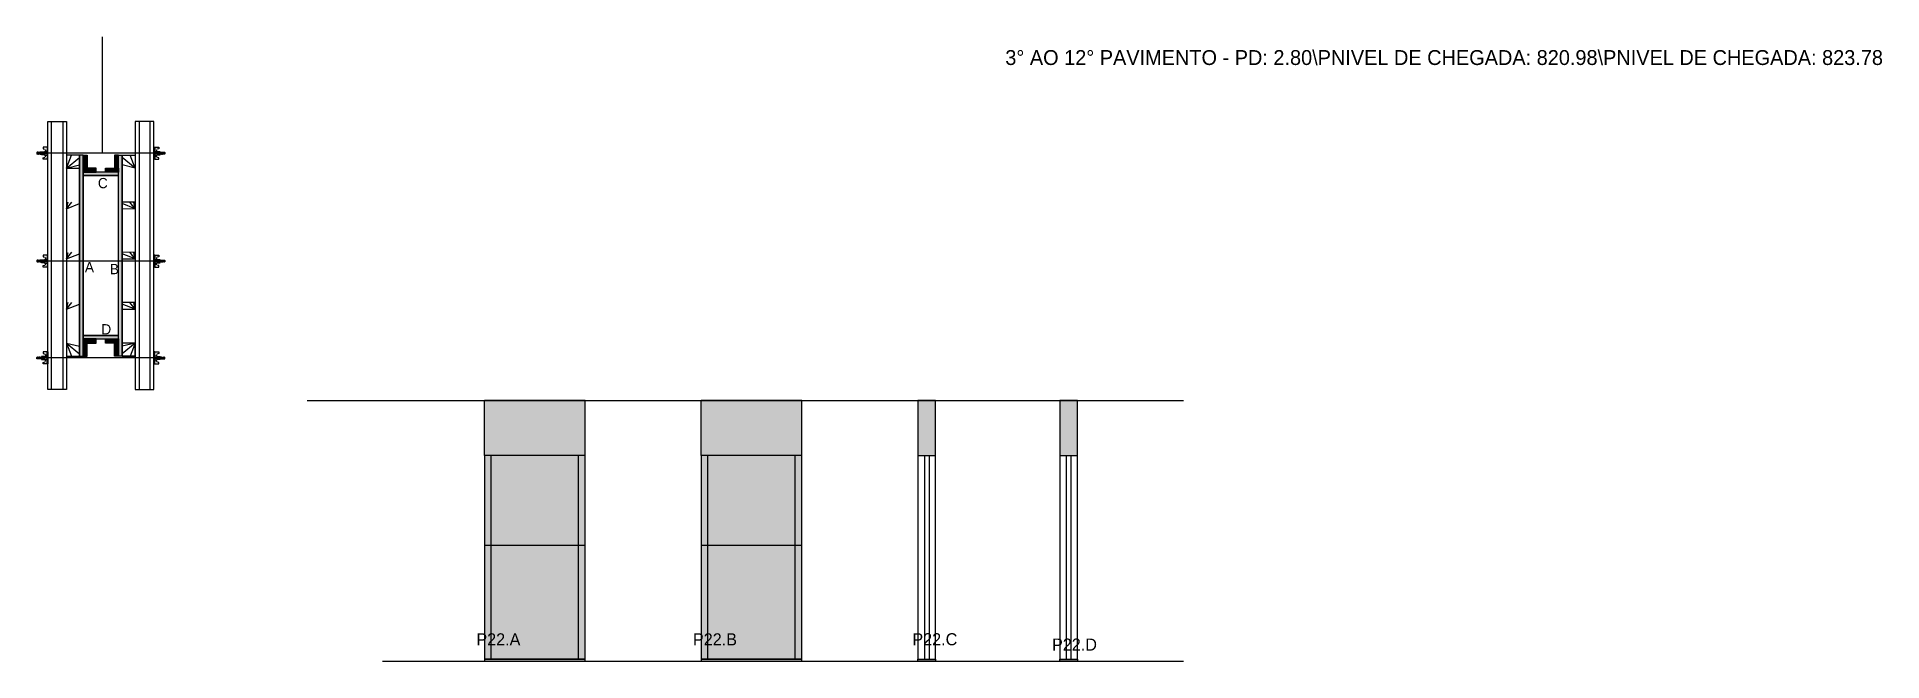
# Model space of a CAD drawing. Header units: metres. Extents: x 5898 to 7882, y 6375 to 7045.
import ezdxf

# ---------------------------------------------------------------- set-up
doc = ezdxf.new("R2010")
doc.units = ezdxf.units.M
for name, color, linetype in [('CHAPA', 7, 'Continuous'), ('COTA', 7, 'Continuous'), ('Hachura', 7, 'Continuous'), ('Madeira', 7, 'Continuous'), ('NOMENCLATURA', 7, 'Continuous'), ('Nível', 7, 'Continuous'), ('Painéis', 7, 'Continuous'), ('Perfil Metálico', 7, 'Continuous'), ('SARR_2.2x7', 7, 'Continuous'), ('SARRAFO', 7, 'Continuous'), ('Texto Seção', 7, 'Continuous'), ('TEXTO_GERAL', 7, 'Continuous')]:
    doc.layers.add(name, color=color, linetype=linetype)

msp = doc.modelspace()

# ---------------------------------------------------------------- hatches: boundary and pattern name
at = {"layer": 'COTA'}
h = msp.add_hatch(color=7, dxfattribs=at)
h.dxf.hatch_style = 1
h.paths.add_polyline_path([(6379.5, 6654.7), (6379.5, 6595.7), (6379.5, 6595.7), (6487.5, 6595.7), (6487.5, 6595.7), (6487.5, 6654.7), (6487.5, 6654.7), (6379.5, 6654.7)])
h = msp.add_hatch(color=7, dxfattribs=at)
h.dxf.hatch_style = 1
h.paths.add_polyline_path([(6612.4, 6654.7), (6612.4, 6595.7), (6612.4, 6595.7), (6720.4, 6595.7), (6720.4, 6595.7), (6720.4, 6654.7), (6720.4, 6654.7), (6612.4, 6654.7)])
h = msp.add_hatch(color=7, dxfattribs=at)
h.dxf.hatch_style = 1
h.paths.add_polyline_path([(6864.2, 6595.7), (6864.2, 6654.7), (6864.2, 6654.7), (6845.2, 6654.7), (6845.2, 6654.7), (6845.2, 6595.7), (6845.2, 6595.7), (6864.2, 6595.7)])
h = msp.add_hatch(color=7, dxfattribs=at)
h.dxf.hatch_style = 1
h.paths.add_polyline_path([(7016.7, 6595.7), (7016.7, 6654.7), (7016.7, 6654.7), (6997.7, 6654.7), (6997.7, 6654.7), (6997.7, 6595.7), (6997.7, 6595.7), (7016.7, 6595.7)])
at = {"layer": 'Hachura'}
h = msp.add_hatch(color=7, dxfattribs=at)
h.dxf.hatch_style = 1
h.paths.add_polyline_path([(5948, 6918.4), (5944, 6918.4), (5944, 6918.4), (5944, 6702.4), (5944, 6702.4), (5948, 6702.4), (5948, 6702.4), (5948, 6918.4)])
h = msp.add_hatch(color=7, dxfattribs=at)
h.dxf.hatch_style = 1
h.paths.add_polyline_path([(5948, 6918.4), (5944, 6918.4), (5944, 6918.4), (5944, 6702.4), (5944, 6702.4), (5948, 6702.4), (5948, 6702.4), (5948, 6918.4)])
h = msp.add_hatch(color=7, dxfattribs=at)
h.dxf.hatch_style = 1
h.paths.add_polyline_path([(5948, 6904.4), (5952.4, 6904.4), (5952.4, 6904.4), (5952.4, 6918.4), (5952.4, 6918.4), (5948, 6918.4), (5948, 6918.4), (5948, 6904.4)])
h = msp.add_hatch(color=7, dxfattribs=at)
h.dxf.hatch_style = 1
h.paths.add_polyline_path([(5948, 6900), (5948, 6904.4), (5948, 6904.4), (5962, 6904.4), (5962, 6904.4), (5962, 6900), (5962, 6900), (5948, 6900)])
h = msp.add_hatch(color=7, dxfattribs=at)
h.dxf.hatch_style = 1
h.paths.add_polyline_path([(5986, 6900), (5986, 6904.4), (5986, 6904.4), (5972, 6904.4), (5972, 6904.4), (5972, 6900), (5972, 6900), (5986, 6900)])
h = msp.add_hatch(color=7, dxfattribs=at)
h.dxf.hatch_style = 1
h.paths.add_polyline_path([(5986, 6904.4), (5981.6, 6904.4), (5981.6, 6904.4), (5981.6, 6918.4), (5981.6, 6918.4), (5986, 6918.4), (5986, 6918.4), (5986, 6904.4)])
h = msp.add_hatch(color=7, dxfattribs=at)
h.dxf.hatch_style = 1
h.paths.add_polyline_path([(5986, 6918.4), (5990, 6918.4), (5990, 6918.4), (5990, 6702.4), (5990, 6702.4), (5986, 6702.4), (5986, 6702.4), (5986, 6918.4)])
h = msp.add_hatch(color=7, dxfattribs=at)
h.dxf.hatch_style = 1
h.paths.add_polyline_path([(5986, 6918.4), (5990, 6918.4), (5990, 6918.4), (5990, 6702.4), (5990, 6702.4), (5986, 6702.4), (5986, 6702.4), (5986, 6918.4)])
h = msp.add_hatch(color=7, dxfattribs=at)
h.dxf.hatch_style = 1
h.paths.add_polyline_path([(5986, 6896.4), (5986, 6900), (5986, 6900), (5948, 6900), (5948, 6900), (5948, 6896.4), (5948, 6896.4), (5986, 6896.4)])
h = msp.add_hatch(color=7, dxfattribs=at)
h.dxf.hatch_style = 1
h.paths.add_polyline_path([(5986, 6896.4), (5986, 6900), (5986, 6900), (5948, 6900), (5948, 6900), (5948, 6896.4), (5948, 6896.4), (5986, 6896.4)])
h = msp.add_hatch(color=7, dxfattribs=at)
h.dxf.hatch_style = 1
h.paths.add_polyline_path([(5986, 6720.8), (5986, 6724.4), (5986, 6724.4), (5948, 6724.4), (5948, 6724.4), (5948, 6720.8), (5948, 6720.8), (5986, 6720.8)])
h = msp.add_hatch(color=7, dxfattribs=at)
h.dxf.hatch_style = 1
h.paths.add_polyline_path([(5986, 6720.8), (5986, 6724.4), (5986, 6724.4), (5948, 6724.4), (5948, 6724.4), (5948, 6720.8), (5948, 6720.8), (5986, 6720.8)])
h = msp.add_hatch(color=7, dxfattribs=at)
h.dxf.hatch_style = 1
h.paths.add_polyline_path([(5948, 6716.4), (5948, 6720.8), (5948, 6720.8), (5962, 6720.8), (5962, 6720.8), (5962, 6716.4), (5962, 6716.4), (5948, 6716.4)])
h = msp.add_hatch(color=7, dxfattribs=at)
h.dxf.hatch_style = 1
h.paths.add_polyline_path([(5948, 6716.4), (5952.4, 6716.4), (5952.4, 6716.4), (5952.4, 6702.4), (5952.4, 6702.4), (5948, 6702.4), (5948, 6702.4), (5948, 6716.4)])
h = msp.add_hatch(color=7, dxfattribs=at)
h.dxf.hatch_style = 1
h.paths.add_polyline_path([(5986, 6716.4), (5986, 6720.8), (5986, 6720.8), (5972, 6720.8), (5972, 6720.8), (5972, 6716.4), (5972, 6716.4), (5986, 6716.4)])
h = msp.add_hatch(color=7, dxfattribs=at)
h.dxf.hatch_style = 1
h.paths.add_polyline_path([(5986, 6716.4), (5981.6, 6716.4), (5981.6, 6716.4), (5981.6, 6702.4), (5981.6, 6702.4), (5986, 6702.4), (5986, 6702.4), (5986, 6716.4)])
h = msp.add_hatch(color=7, dxfattribs=at)
h.dxf.hatch_style = 1
h.paths.add_polyline_path([(6487.5, 6595.7), (6379.5, 6595.7), (6379.5, 6595.7), (6379.5, 6374.7), (6379.5, 6374.7), (6487.5, 6374.7), (6487.5, 6374.7), (6487.5, 6595.7), (6487.5, 6595.7)])
h = msp.add_hatch(color=7, dxfattribs=at)
h.dxf.hatch_style = 1
h.paths.add_polyline_path([(6720.4, 6595.7), (6612.4, 6595.7), (6612.4, 6595.7), (6612.4, 6374.7), (6612.4, 6374.7), (6720.4, 6374.7), (6720.4, 6374.7), (6720.4, 6595.7)])

# ---------------------------------------------------------------- linework, layer by layer
at = {"layer": 'CHAPA', "color": 7, "lineweight": 25}
for points in [[(5948, 6918.4), (5944, 6918.4), (5944, 6702.4), (5948, 6702.4)], [(5948, 6918.4), (5944, 6918.4), (5944, 6702.4), (5948, 6702.4)], [(5986, 6918.4), (5990, 6918.4), (5990, 6702.4), (5986, 6702.4)], [(5986, 6918.4), (5990, 6918.4), (5990, 6702.4), (5986, 6702.4)], [(5986, 6896.4), (5986, 6900), (5948, 6900), (5948, 6896.4)], [(5986, 6896.4), (5986, 6900), (5948, 6900), (5948, 6896.4)], [(5986, 6720.8), (5986, 6724.4), (5948, 6724.4), (5948, 6720.8)], [(5986, 6720.8), (5986, 6724.4), (5948, 6724.4), (5948, 6720.8)]]:
    msp.add_lwpolyline(points, close=True, dxfattribs=at)
at = {"layer": 'COTA', "color": 7, "lineweight": 25}
for p, q in [((6487.5, 6654.7), (6379.5, 6654.7)), ((6379.5, 6595.7), (6379.5, 6654.7)), ((6487.5, 6595.7), (6487.5, 6654.7)), ((6720.4, 6654.7), (6612.4, 6654.7)), ((6612.4, 6595.7), (6612.4, 6654.7)), ((6720.4, 6595.7), (6720.4, 6654.7))]:
    msp.add_line(p, q, dxfattribs=at)
for points in [[(6864.2, 6595.7), (6864.2, 6654.7), (6845.2, 6654.7), (6845.2, 6595.7)], [(7016.7, 6595.7), (7016.7, 6654.7), (6997.7, 6654.7), (6997.7, 6595.7)]]:
    msp.add_lwpolyline(points, dxfattribs=at)
at = {"layer": 'Defpoints', "color": 7, "lineweight": 25}
msp.add_line((5968.9, 6920.4), (5968.9, 7045.4), dxfattribs=at)
at = {"layer": 'Hachura', "color": 7, "lineweight": 25}
for p, q in [((5910, 6926.8), (5904.9, 6926.8)), ((5904.9, 6926.8), (5904.9, 6925.1)), ((5904.9, 6925.1), (5907.1, 6924.6)), ((5907.3, 6924.2), (5907.3, 6922.3)), ((5909.1, 6926.8), (5909.1, 6913.9)), ((5909.1, 6926.8), (5909.1, 6921.7)), ((5909.1, 6926.7), (5910, 6926.7)), ((5909.1, 6926.5), (5910, 6926.5)), ((5909.1, 6926.1), (5910, 6926.1)), ((5909.1, 6925.7), (5910, 6925.7)), ((5909.1, 6924.8), (5910, 6924.8)), ((5909.1, 6923.4), (5910, 6923.4)), ((5910, 6913.9), (5910, 6926.8)), ((5910, 6914.9), (5910, 6922.7)), ((6024, 6913.9), (6024, 6926.8)), ((6024, 6926.8), (6029.2, 6926.8)), ((6025, 6926.7), (6024, 6926.7)), ((6025, 6926.5), (6024, 6926.5)), ((6025, 6926.1), (6024, 6926.1)), ((6025, 6925.7), (6024, 6925.7)), ((6025, 6924.8), (6024, 6924.8)), ((6025, 6923.4), (6024, 6923.4)), ((6024, 6914.9), (6024, 6922.7)), ((6024.9, 6926.8), (6024.9, 6913.9)), ((6024.9, 6926.8), (6024.9, 6921.7)), ((6026.7, 6924.2), (6026.7, 6922.3)), ((6029.2, 6925.1), (6027, 6924.6)), ((6029.2, 6926.8), (6029.2, 6925.1)), ((5898.6, 6921.4), (5898.2, 6921.1)), ((5898.2, 6921.1), (5898.2, 6919.8)), ((5898.6, 6919.5), (5898.2, 6919.8)), ((5898.9, 6921.4), (5898.6, 6921.4)), ((5898.6, 6921.4), (5898.6, 6921.4)), ((5898.6, 6919.5), (5898.6, 6921.4)), ((5899.2, 6919.5), (5898.6, 6920.8)), ((5899.1, 6919.4), (5898.6, 6920.5)), ((5898.6, 6920), (5898.9, 6919.3)), ((5898.6, 6919.7), (5898.7, 6919.5)), ((5898.7, 6919.5), (5898.6, 6919.5)), ((5898.9, 6921.4), (5899.8, 6919.5)), ((5898.9, 6921.4), (5899.8, 6919.5)), ((5899, 6921.5), (5900.1, 6919.3)), ((5900.3, 6919.4), (5899.2, 6921.5)), ((5899.2, 6919.5), (5899.8, 6919.5)), ((5900, 6921.4), (5899.4, 6921.4)), ((5900.4, 6919.5), (5899.4, 6921.4)), ((5900, 6921.4), (5901, 6919.5)), ((5900.1, 6921.5), (5901.2, 6919.3)), ((5901.4, 6919.4), (5900.4, 6921.5)), ((5901, 6919.5), (5900.4, 6919.5)), ((5901.2, 6921.4), (5900.6, 6921.4)), ((5901.5, 6919.5), (5900.6, 6921.4)), ((5900.8, 6921.4), (5900.6, 6921.4)), ((5901.2, 6921.4), (5902.2, 6919.5)), ((5901.3, 6921.5), (5902.4, 6919.3)), ((5902.6, 6919.4), (5901.5, 6921.5)), ((5901.7, 6919.5), (5901.5, 6919.5)), ((5902.4, 6921.4), (5901.7, 6921.4)), ((5902.7, 6919.5), (5901.7, 6921.4)), ((5901.7, 6919.5), (5902.2, 6919.5)), ((5902.4, 6921.4), (5903.3, 6919.5)), ((5903.3, 6920.2), (5902.7, 6921.5)), ((5902.7, 6919.5), (5903.3, 6919.5)), ((5903.3, 6920.5), (5902.9, 6921.4)), ((5903.3, 6921.4), (5902.9, 6921.4)), ((6034.8, 6920.4), (5903, 6920.4)), ((5903.3, 6918.7), (5903.3, 6922)), ((5903.3, 6922), (5906.5, 6922)), ((5903.3, 6921), (5906.5, 6921)), ((5903.3, 6919.5), (5906.5, 6919.5)), ((5906.5, 6918.7), (5903.3, 6918.7)), ((5903.4, 6918.7), (5903.4, 6922)), ((5904.9, 6915.6), (5907.1, 6916.2)), ((5904.9, 6913.9), (5904.9, 6915.6)), ((5909.1, 6913.9), (5904.9, 6913.9)), ((5906.5, 6922.3), (5906.5, 6918.4)), ((5909.1, 6922.3), (5906.5, 6922.3)), ((5906.5, 6918.4), (5906.5, 6918.7)), ((5906.5, 6918.4), (5906.5, 6918.7)), ((5906.5, 6918.4), (5909.1, 6918.4)), ((5909.1, 6920.7), (5907.1, 6920.7)), ((5907.1, 6920.2), (5909.1, 6920.2)), ((5907.3, 6916.5), (5907.3, 6918.4)), ((5909.1, 6920.4), (5909.1, 6922.3)), ((5909.1, 6921.7), (5909.1, 6921)), ((5909.1, 6920.4), (5910, 6920.4)), ((5909.1, 6917.3), (5910, 6917.3)), ((5909.1, 6915.9), (5910, 6915.9)), ((5909.1, 6915.1), (5910, 6915.1)), ((5909.1, 6914.6), (5910, 6914.6)), ((5909.1, 6914.3), (5910, 6914.3)), ((5909.1, 6914.1), (5910, 6914.1)), ((5909.1, 6913.9), (5910, 6913.9)), ((5909.4, 6921.3), (5909.2, 6921.3)), ((5909.3, 6919.4), (5909.7, 6919.4)), ((5909.9, 6921.3), (5909.4, 6921.3)), ((6024.9, 6920.4), (6024, 6920.4)), ((6025, 6917.3), (6024, 6917.3)), ((6025, 6915.9), (6024, 6915.9)), ((6025, 6915.1), (6024, 6915.1)), ((6025, 6914.6), (6024, 6914.6)), ((6025, 6914.3), (6024, 6914.3)), ((6025, 6914.1), (6024, 6914.1)), ((6024.9, 6913.9), (6024, 6913.9)), ((6024.2, 6921.3), (6024.6, 6921.3)), ((6024.8, 6919.4), (6024.4, 6919.4)), ((6024.6, 6921.3), (6024.8, 6921.3)), ((6024.9, 6920.4), (6024.9, 6922.3)), ((6024.9, 6922.3), (6027.5, 6922.3)), ((6024.9, 6921.7), (6024.9, 6921)), ((6024.9, 6920.7), (6026.9, 6920.7)), ((6026.9, 6920.2), (6024.9, 6920.2)), ((6027.5, 6918.4), (6024.9, 6918.4)), ((6024.9, 6913.9), (6029.2, 6913.9)), ((6026.7, 6916.5), (6026.7, 6918.4)), ((6029.2, 6915.6), (6027, 6916.2)), ((6027.5, 6922.3), (6027.5, 6918.4)), ((6030.7, 6922), (6027.5, 6922)), ((6030.7, 6921), (6027.5, 6921)), ((6030.7, 6919.5), (6027.5, 6919.5)), ((6027.5, 6918.7), (6030.7, 6918.7)), ((6027.5, 6918.4), (6027.5, 6918.7)), ((6027.5, 6918.4), (6027.5, 6918.7)), ((6029.2, 6913.9), (6029.2, 6915.6)), ((6030.7, 6918.7), (6030.7, 6922)), ((6030.7, 6918.7), (6030.7, 6922)), ((6030.7, 6920.2), (6031.4, 6921.5)), ((6031.7, 6921.4), (6030.7, 6919.5)), ((6030.7, 6920.5), (6031.2, 6921.4)), ((6030.7, 6921.4), (6031.2, 6921.4)), ((6031.4, 6919.5), (6030.7, 6919.5)), ((6031.4, 6919.5), (6032.4, 6921.4)), ((6031.5, 6919.4), (6032.5, 6921.5)), ((6032.8, 6921.5), (6031.7, 6919.3)), ((6031.7, 6921.4), (6032.4, 6921.4)), ((6032.9, 6921.4), (6031.9, 6919.5)), ((6032.3, 6919.5), (6031.9, 6919.5)), ((6032.3, 6919.5), (6032.5, 6919.5)), ((6032.5, 6919.5), (6033.5, 6921.4)), ((6032.6, 6919.4), (6033.7, 6921.5)), ((6033.9, 6921.5), (6032.9, 6919.3)), ((6032.9, 6921.4), (6033.5, 6921.4)), ((6034, 6921.4), (6033.1, 6919.5)), ((6033.1, 6919.5), (6033.7, 6919.5)), ((6033.3, 6921.4), (6033.5, 6921.4)), ((6033.7, 6919.5), (6034.7, 6921.4)), ((6033.8, 6919.4), (6034.9, 6921.5)), ((6035.1, 6921.5), (6034, 6919.3)), ((6034, 6921.4), (6034.7, 6921.4)), ((6035.2, 6921.4), (6034.2, 6919.5)), ((6035.2, 6921.4), (6034.2, 6919.5)), ((6034.9, 6919.5), (6034.2, 6919.5)), ((6034.9, 6919.5), (6035.5, 6920.8)), ((6034.9, 6919.4), (6035.5, 6920.5)), ((6035.2, 6921.4), (6035.5, 6921.4)), ((6035.5, 6920), (6035.2, 6919.3)), ((6035.5, 6919.7), (6035.4, 6919.5)), ((6035.4, 6919.5), (6035.5, 6919.5)), ((6035.5, 6921.4), (6035.5, 6921.4)), ((6035.5, 6921.4), (6035.8, 6921.1)), ((6035.5, 6919.5), (6035.5, 6921.4)), ((6035.5, 6919.5), (6035.8, 6919.8)), ((6035.8, 6921.1), (6035.8, 6919.8)), ((5898.6, 6805.4), (5898.2, 6805.1)), ((5898.2, 6805.1), (5898.2, 6803.8)), ((5898.6, 6803.5), (5898.2, 6803.8)), ((5898.9, 6805.4), (5898.6, 6805.4)), ((5898.6, 6805.4), (5898.6, 6805.4)), ((5898.6, 6803.5), (5898.6, 6805.4)), ((5899.2, 6803.5), (5898.6, 6804.8)), ((5899.1, 6803.4), (5898.6, 6804.5)), ((5898.6, 6804), (5898.9, 6803.3)), ((5898.6, 6803.7), (5898.7, 6803.5)), ((5898.7, 6803.5), (5898.6, 6803.5)), ((5898.9, 6805.4), (5899.8, 6803.5)), ((5898.9, 6805.4), (5899.8, 6803.5)), ((5899, 6805.5), (5900.1, 6803.3)), ((5900.3, 6803.4), (5899.2, 6805.5)), ((5899.2, 6803.5), (5899.8, 6803.5)), ((5900, 6805.4), (5899.4, 6805.4)), ((5900.4, 6803.5), (5899.4, 6805.4)), ((5900, 6805.4), (5901, 6803.5)), ((5900.1, 6805.5), (5901.2, 6803.3)), ((5901.4, 6803.4), (5900.4, 6805.5)), ((5901, 6803.5), (5900.4, 6803.5)), ((5901.2, 6805.4), (5900.6, 6805.4)), ((5901.5, 6803.5), (5900.6, 6805.4)), ((5900.8, 6805.4), (5900.6, 6805.4)), ((5901.2, 6805.4), (5902.2, 6803.5)), ((5901.3, 6805.5), (5902.4, 6803.3)), ((5902.6, 6803.4), (5901.5, 6805.5)), ((5901.7, 6803.5), (5901.5, 6803.5)), ((5902.4, 6805.4), (5901.7, 6805.4)), ((5902.7, 6803.5), (5901.7, 6805.4)), ((5901.7, 6803.5), (5902.2, 6803.5)), ((5902.4, 6805.4), (5903.3, 6803.5)), ((5903.3, 6804.2), (5902.7, 6805.5)), ((5902.7, 6803.5), (5903.3, 6803.5)), ((5903.3, 6804.5), (5902.9, 6805.4)), ((5903.3, 6805.4), (5902.9, 6805.4)), ((6034.8, 6804.4), (5903, 6804.4)), ((5903.3, 6802.7), (5903.3, 6806)), ((5903.3, 6806), (5906.5, 6806)), ((5903.3, 6805), (5906.5, 6805)), ((5903.3, 6803.5), (5906.5, 6803.5)), ((5903.4, 6802.7), (5903.4, 6806)), ((5910, 6810.8), (5904.9, 6810.8)), ((5904.9, 6810.8), (5904.9, 6809.1)), ((5904.9, 6809.1), (5907.1, 6808.6)), ((5906.5, 6806.3), (5906.5, 6802.4)), ((5909.1, 6806.3), (5906.5, 6806.3)), ((5909.1, 6804.7), (5907.1, 6804.7)), ((5907.1, 6804.2), (5909.1, 6804.2)), ((5907.3, 6808.2), (5907.3, 6806.3)), ((5909.1, 6810.8), (5909.1, 6797.9)), ((5909.1, 6810.8), (5909.1, 6805.7)), ((5909.1, 6810.7), (5910, 6810.7)), ((5909.1, 6810.5), (5910, 6810.5)), ((5909.1, 6810.1), (5910, 6810.1)), ((5909.1, 6809.7), (5910, 6809.7)), ((5909.1, 6808.8), (5910, 6808.8)), ((5909.1, 6807.4), (5910, 6807.4)), ((5909.1, 6804.4), (5909.1, 6806.3)), ((5909.1, 6805.7), (5909.1, 6805)), ((5909.1, 6804.4), (5910, 6804.4)), ((5909.4, 6805.3), (5909.2, 6805.3)), ((5909.3, 6803.4), (5909.7, 6803.4)), ((5909.9, 6805.3), (5909.4, 6805.3)), ((5910, 6797.9), (5910, 6810.8)), ((5910, 6798.9), (5910, 6806.7)), ((6024, 6797.9), (6024, 6810.8)), ((6024, 6810.8), (6029.2, 6810.8)), ((6025, 6810.7), (6024, 6810.7)), ((6025, 6810.5), (6024, 6810.5)), ((6025, 6810.1), (6024, 6810.1)), ((6025, 6809.7), (6024, 6809.7)), ((6025, 6808.8), (6024, 6808.8)), ((6025, 6807.4), (6024, 6807.4)), ((6024, 6798.9), (6024, 6806.7)), ((6024.9, 6804.4), (6024, 6804.4)), ((6024.2, 6805.3), (6024.6, 6805.3)), ((6024.8, 6803.4), (6024.4, 6803.4)), ((6024.6, 6805.3), (6024.8, 6805.3)), ((6024.9, 6810.8), (6024.9, 6797.9)), ((6024.9, 6810.8), (6024.9, 6805.7)), ((6024.9, 6804.4), (6024.9, 6806.3)), ((6024.9, 6806.3), (6027.5, 6806.3)), ((6024.9, 6805.7), (6024.9, 6805)), ((6024.9, 6804.7), (6026.9, 6804.7)), ((6026.9, 6804.2), (6024.9, 6804.2)), ((6026.7, 6808.2), (6026.7, 6806.3)), ((6029.2, 6809.1), (6027, 6808.6)), ((6027.5, 6806.3), (6027.5, 6802.4)), ((6030.7, 6806), (6027.5, 6806)), ((6030.7, 6805), (6027.5, 6805)), ((6030.7, 6803.5), (6027.5, 6803.5)), ((6029.2, 6810.8), (6029.2, 6809.1)), ((6030.7, 6802.7), (6030.7, 6806)), ((6030.7, 6802.7), (6030.7, 6806)), ((6030.7, 6804.2), (6031.4, 6805.5)), ((6031.7, 6805.4), (6030.7, 6803.5)), ((6030.7, 6804.5), (6031.2, 6805.4)), ((6030.7, 6805.4), (6031.2, 6805.4)), ((6031.4, 6803.5), (6030.7, 6803.5)), ((6031.4, 6803.5), (6032.4, 6805.4)), ((6031.5, 6803.4), (6032.5, 6805.5)), ((6032.8, 6805.5), (6031.7, 6803.3)), ((6031.7, 6805.4), (6032.4, 6805.4)), ((6032.9, 6805.4), (6031.9, 6803.5)), ((6032.3, 6803.5), (6031.9, 6803.5)), ((6032.3, 6803.5), (6032.5, 6803.5)), ((6032.5, 6803.5), (6033.5, 6805.4)), ((6032.6, 6803.4), (6033.7, 6805.5)), ((6033.9, 6805.5), (6032.9, 6803.3)), ((6032.9, 6805.4), (6033.5, 6805.4)), ((6034, 6805.4), (6033.1, 6803.5)), ((6033.1, 6803.5), (6033.7, 6803.5)), ((6033.3, 6805.4), (6033.5, 6805.4)), ((6033.7, 6803.5), (6034.7, 6805.4)), ((6033.8, 6803.4), (6034.9, 6805.5)), ((6035.1, 6805.5), (6034, 6803.3)), ((6034, 6805.4), (6034.7, 6805.4)), ((6035.2, 6805.4), (6034.2, 6803.5)), ((6035.2, 6805.4), (6034.2, 6803.5)), ((6034.9, 6803.5), (6034.2, 6803.5)), ((6034.9, 6803.5), (6035.5, 6804.8)), ((6034.9, 6803.4), (6035.5, 6804.5)), ((6035.2, 6805.4), (6035.5, 6805.4)), ((6035.5, 6804), (6035.2, 6803.3)), ((6035.5, 6803.7), (6035.4, 6803.5)), ((6035.4, 6803.5), (6035.5, 6803.5)), ((6035.5, 6805.4), (6035.5, 6805.4)), ((6035.5, 6805.4), (6035.8, 6805.1)), ((6035.5, 6803.5), (6035.5, 6805.4)), ((6035.5, 6803.5), (6035.8, 6803.8)), ((6035.8, 6805.1), (6035.8, 6803.8)), ((5906.5, 6802.7), (5903.3, 6802.7)), ((5904.9, 6799.6), (5907.1, 6800.2)), ((5904.9, 6797.9), (5904.9, 6799.6)), ((5909.1, 6797.9), (5904.9, 6797.9)), ((5906.5, 6802.4), (5906.5, 6802.7)), ((5906.5, 6802.4), (5906.5, 6802.7)), ((5906.5, 6802.4), (5909.1, 6802.4)), ((5907.3, 6800.5), (5907.3, 6802.4)), ((5909.1, 6801.3), (5910, 6801.3)), ((5909.1, 6799.9), (5910, 6799.9)), ((5909.1, 6799.1), (5910, 6799.1)), ((5909.1, 6798.6), (5910, 6798.6)), ((5909.1, 6798.3), (5910, 6798.3)), ((5909.1, 6798.1), (5910, 6798.1)), ((5909.1, 6797.9), (5910, 6797.9)), ((6025, 6801.3), (6024, 6801.3)), ((6025, 6799.9), (6024, 6799.9)), ((6025, 6799.1), (6024, 6799.1)), ((6025, 6798.6), (6024, 6798.6)), ((6025, 6798.3), (6024, 6798.3)), ((6025, 6798.1), (6024, 6798.1)), ((6024.9, 6797.9), (6024, 6797.9)), ((6027.5, 6802.4), (6024.9, 6802.4)), ((6024.9, 6797.9), (6029.2, 6797.9)), ((6026.7, 6800.5), (6026.7, 6802.4)), ((6029.2, 6799.6), (6027, 6800.2)), ((6027.5, 6802.7), (6030.7, 6802.7)), ((6027.5, 6802.4), (6027.5, 6802.7)), ((6027.5, 6802.4), (6027.5, 6802.7)), ((6029.2, 6797.9), (6029.2, 6799.6)), ((5909.1, 6706.8), (5904.9, 6706.8)), ((5904.9, 6706.8), (5904.9, 6705.1)), ((5904.9, 6705.1), (5907.1, 6704.6)), ((5907.3, 6704.2), (5907.3, 6702.3)), ((5909.1, 6693.9), (5909.1, 6706.8)), ((5909.1, 6706.8), (5910, 6706.8)), ((5909.1, 6706.7), (5910, 6706.7)), ((5909.1, 6706.5), (5910, 6706.5)), ((5909.1, 6706.1), (5910, 6706.1)), ((5909.1, 6705.7), (5910, 6705.7)), ((5909.1, 6704.8), (5910, 6704.8)), ((5910, 6706.8), (5910, 6693.9)), ((5910, 6705.9), (5910, 6698)), ((6024, 6706.8), (6024, 6693.9)), ((6024.9, 6706.8), (6024, 6706.8)), ((6025, 6706.7), (6024, 6706.7)), ((6025, 6706.5), (6024, 6706.5)), ((6025, 6706.1), (6024, 6706.1)), ((6024, 6705.9), (6024, 6698)), ((6025, 6705.7), (6024, 6705.7)), ((6025, 6704.8), (6024, 6704.8)), ((6024.9, 6693.9), (6024.9, 6706.8)), ((6024.9, 6706.8), (6029.2, 6706.8)), ((6026.7, 6704.2), (6026.7, 6702.3)), ((6029.2, 6705.1), (6027, 6704.6)), ((6029.2, 6706.8), (6029.2, 6705.1)), ((5898.6, 6701.3), (5898.2, 6700.9)), ((5898.2, 6699.6), (5898.2, 6700.9)), ((5898.6, 6699.3), (5898.2, 6699.6)), ((5898.6, 6700.7), (5898.9, 6701.4)), ((5899.1, 6701.4), (5898.6, 6700.2)), ((5898.6, 6701), (5898.7, 6701.3)), ((5898.7, 6701.3), (5898.6, 6701.3)), ((5899.2, 6701.3), (5898.6, 6700)), ((5898.6, 6701.3), (5898.6, 6699.3)), ((5898.9, 6699.3), (5898.6, 6699.3)), ((5898.6, 6699.3), (5898.6, 6699.3)), ((5898.9, 6699.3), (5899.8, 6701.3)), ((5898.9, 6699.3), (5899.8, 6701.3)), ((5899, 6699.3), (5900.1, 6701.4)), ((5900.3, 6701.4), (5899.2, 6699.2)), ((5899.2, 6701.3), (5899.8, 6701.3)), ((5900.4, 6701.3), (5899.4, 6699.3)), ((5900, 6699.3), (5899.4, 6699.3)), ((5900, 6699.3), (5901, 6701.3)), ((5900.1, 6699.3), (5901.2, 6701.4)), ((5901.4, 6701.4), (5900.4, 6699.2)), ((5901, 6701.3), (5900.4, 6701.3)), ((5901.5, 6701.3), (5900.6, 6699.3)), ((5901.2, 6699.3), (5900.6, 6699.3)), ((5900.8, 6699.3), (5900.6, 6699.3)), ((5901.2, 6699.3), (5902.2, 6701.3)), ((5901.3, 6699.3), (5902.4, 6701.4)), ((5902.6, 6701.4), (5901.5, 6699.2)), ((5901.7, 6701.3), (5901.5, 6701.3)), ((5901.7, 6701.3), (5902.2, 6701.3)), ((5902.7, 6701.3), (5901.7, 6699.3)), ((5902.4, 6699.3), (5901.7, 6699.3)), ((5902.4, 6699.3), (5903.3, 6701.3)), ((5902.7, 6701.3), (5903.3, 6701.3)), ((5903.3, 6700.5), (5902.7, 6699.2)), ((5903.3, 6700.2), (5902.9, 6699.3)), ((5903.3, 6699.3), (5902.9, 6699.3)), ((6034.8, 6700.4), (5903, 6700.4)), ((5903.3, 6702), (5903.3, 6698.7)), ((5906.5, 6702), (5903.3, 6702)), ((5903.3, 6701.3), (5906.5, 6701.3)), ((5903.3, 6699.7), (5906.5, 6699.7)), ((5903.3, 6698.7), (5906.5, 6698.7)), ((5903.4, 6702), (5903.4, 6698.7)), ((5904.9, 6695.6), (5907.1, 6696.2)), ((5904.9, 6693.9), (5904.9, 6695.6)), ((5910, 6693.9), (5904.9, 6693.9)), ((5906.5, 6698.4), (5906.5, 6702.3)), ((5906.5, 6702.3), (5909.1, 6702.3)), ((5906.5, 6702.3), (5906.5, 6702)), ((5906.5, 6702.3), (5906.5, 6702)), ((5909.1, 6698.4), (5906.5, 6698.4)), ((5907.1, 6700.6), (5909.1, 6700.6)), ((5909.1, 6700), (5907.1, 6700)), ((5907.3, 6696.5), (5907.3, 6698.4)), ((5909.1, 6703.4), (5910, 6703.4)), ((5909.1, 6700.4), (5909.1, 6698.4)), ((5909.1, 6700.4), (5910, 6700.4)), ((5909.1, 6699.1), (5909.1, 6699.7)), ((5909.1, 6693.9), (5909.1, 6699.1)), ((5909.1, 6697.3), (5910, 6697.3)), ((5909.1, 6695.9), (5910, 6695.9)), ((5909.1, 6695.1), (5910, 6695.1)), ((5909.1, 6694.6), (5910, 6694.6)), ((5909.1, 6694.3), (5910, 6694.3)), ((5909.1, 6694.1), (5910, 6694.1)), ((5909.4, 6699.4), (5909.2, 6699.4)), ((5909.3, 6701.3), (5909.7, 6701.3)), ((5909.9, 6699.4), (5909.4, 6699.4)), ((6025, 6703.4), (6024, 6703.4)), ((6024.9, 6700.4), (6024, 6700.4)), ((6025, 6697.3), (6024, 6697.3)), ((6025, 6695.9), (6024, 6695.9)), ((6025, 6695.1), (6024, 6695.1)), ((6025, 6694.6), (6024, 6694.6)), ((6025, 6694.3), (6024, 6694.3)), ((6025, 6694.1), (6024, 6694.1)), ((6024, 6693.9), (6029.2, 6693.9)), ((6024.2, 6699.4), (6024.6, 6699.4)), ((6024.8, 6701.3), (6024.4, 6701.3)), ((6024.6, 6699.4), (6024.8, 6699.4)), ((6027.5, 6702.3), (6024.9, 6702.3)), ((6026.9, 6700.6), (6024.9, 6700.6)), ((6024.9, 6700.4), (6024.9, 6698.4)), ((6024.9, 6700), (6026.9, 6700)), ((6024.9, 6699.1), (6024.9, 6699.7)), ((6024.9, 6693.9), (6024.9, 6699.1)), ((6024.9, 6698.4), (6027.5, 6698.4)), ((6026.7, 6696.5), (6026.7, 6698.4)), ((6029.2, 6695.6), (6027, 6696.2)), ((6027.5, 6698.4), (6027.5, 6702.3)), ((6027.5, 6702.3), (6027.5, 6702)), ((6027.5, 6702.3), (6027.5, 6702)), ((6027.5, 6702), (6030.7, 6702)), ((6030.7, 6701.3), (6027.5, 6701.3)), ((6030.7, 6699.7), (6027.5, 6699.7)), ((6030.7, 6698.7), (6027.5, 6698.7)), ((6029.2, 6693.9), (6029.2, 6695.6)), ((6030.7, 6702), (6030.7, 6698.7)), ((6030.7, 6702), (6030.7, 6698.7)), ((6031.4, 6701.3), (6030.7, 6701.3)), ((6031.7, 6699.3), (6030.7, 6701.3)), ((6030.7, 6700.5), (6031.4, 6699.2)), ((6030.7, 6700.2), (6031.2, 6699.3)), ((6030.7, 6699.3), (6031.2, 6699.3)), ((6031.4, 6701.3), (6032.4, 6699.3)), ((6031.5, 6701.4), (6032.5, 6699.2)), ((6032.8, 6699.3), (6031.7, 6701.4)), ((6031.7, 6699.3), (6032.4, 6699.3)), ((6032.3, 6701.3), (6031.9, 6701.3)), ((6032.9, 6699.3), (6031.9, 6701.3)), ((6032.3, 6701.3), (6032.5, 6701.3)), ((6032.5, 6701.3), (6033.5, 6699.3)), ((6032.6, 6701.4), (6033.7, 6699.2)), ((6033.9, 6699.3), (6032.9, 6701.4)), ((6032.9, 6699.3), (6033.5, 6699.3)), ((6033.1, 6701.3), (6033.7, 6701.3)), ((6034, 6699.3), (6033.1, 6701.3)), ((6033.3, 6699.3), (6033.5, 6699.3)), ((6033.7, 6701.3), (6034.7, 6699.3)), ((6033.8, 6701.4), (6034.9, 6699.2)), ((6035.1, 6699.3), (6034, 6701.4)), ((6034, 6699.3), (6034.7, 6699.3)), ((6035.2, 6699.3), (6034.2, 6701.3)), ((6034.9, 6701.3), (6034.2, 6701.3)), ((6035.2, 6699.3), (6034.2, 6701.3)), ((6034.9, 6701.4), (6035.5, 6700.2)), ((6034.9, 6701.3), (6035.5, 6700)), ((6035.5, 6700.7), (6035.2, 6701.4)), ((6035.2, 6699.3), (6035.5, 6699.3)), ((6035.5, 6701), (6035.4, 6701.3)), ((6035.4, 6701.3), (6035.5, 6701.3)), ((6035.5, 6701.3), (6035.8, 6700.9)), ((6035.5, 6701.3), (6035.5, 6699.3)), ((6035.5, 6699.3), (6035.8, 6699.6)), ((6035.5, 6699.3), (6035.5, 6699.3)), ((6035.8, 6699.6), (6035.8, 6700.9))]:
    msp.add_line(p, q, dxfattribs=at)
at = {"layer": 'Madeira', "color": 7, "lineweight": 25}
for p, q in [((5930, 6904.3), (5935.4, 6918.3)), ((5930, 6904.3), (5944, 6915.9)), ((5930, 6904.3), (5944, 6907.8)), ((6004, 6904.3), (5990, 6915.9)), ((6004, 6904.3), (5990, 6907.8)), ((6004, 6904.3), (5998.6, 6918.3)), ((5930, 6860.8), (5935.8, 6867.9)), ((5930, 6860.8), (5931.8, 6867.8)), ((5930, 6860.8), (5944, 6866.3)), ((6004, 6860.8), (5990, 6866.3)), ((6004, 6860.8), (5998.3, 6867.9)), ((6004, 6860.8), (6002.3, 6867.8)), ((5930, 6806.8), (5935.8, 6813.9)), ((5930, 6806.8), (5931.8, 6813.8)), ((5930, 6806.8), (5944, 6812.3)), ((6004, 6806.8), (5990, 6812.3)), ((6004, 6806.8), (5998.3, 6813.9)), ((6004, 6806.8), (6002.3, 6813.8)), ((5930, 6752.8), (5935.8, 6759.9)), ((5930, 6752.8), (5931.8, 6759.8)), ((5930, 6752.8), (5944, 6758.3)), ((6004, 6752.8), (5990, 6758.3)), ((6004, 6752.8), (5998.3, 6759.9)), ((6004, 6752.8), (6002.3, 6759.8)), ((5930, 6716.3), (5944, 6704.8)), ((5930, 6716.3), (5944, 6712.9)), ((5930, 6716.3), (5935.5, 6702.4)), ((6004, 6716.3), (5990, 6704.8)), ((6004, 6716.3), (5990, 6712.9)), ((6004, 6716.3), (5998.6, 6702.4))]:
    msp.add_line(p, q, dxfattribs=at)
for points in [[(5930, 6904.3), (5944, 6904.4), (5944, 6918.4), (5930, 6918.3)], [(5930, 6702.3), (5944, 6702.4), (5944, 6918.4), (5930, 6918.3)], [(6004, 6702.3), (5990, 6702.4), (5990, 6918.4), (6004, 6918.3)], [(6004, 6860.8), (6004, 6867.8), (5990, 6867.9), (5990, 6860.9)], [(6004, 6806.8), (6004, 6813.8), (5990, 6813.9), (5990, 6806.9)], [(6004, 6752.8), (6004, 6759.8), (5990, 6759.9), (5990, 6752.9)], [(6004, 6716.3), (5990, 6716.4), (5990, 6702.4), (6004, 6702.3)]]:
    msp.add_lwpolyline(points, close=True, dxfattribs=at)
at = {"layer": 'Nível', "color": 7, "lineweight": 25}
for p, q in [((6188.7, 6654.7), (7130.7, 6654.7)), ((6269.7, 6374.7), (7130.7, 6374.7))]:
    msp.add_line(p, q, dxfattribs=at)
at = {"layer": 'Painéis', "color": 7, "lineweight": 25}
for p, q in [((6379.5, 6595.7), (6379.5, 6374.7)), ((6487.5, 6595.7), (6379.5, 6595.7)), ((6487.5, 6374.7), (6487.5, 6595.7)), ((6612.4, 6595.7), (6612.4, 6374.7)), ((6720.4, 6595.7), (6612.4, 6595.7)), ((6720.4, 6374.7), (6720.4, 6595.7)), ((6845.2, 6595.7), (6845.2, 6376.7)), ((6845.2, 6595.7), (6864.2, 6595.7)), ((6864.2, 6376.7), (6864.2, 6595.7)), ((6997.7, 6595.7), (6997.7, 6376.7)), ((6997.7, 6595.7), (7016.7, 6595.7)), ((7016.7, 6376.7), (7016.7, 6595.7)), ((6487.5, 6498.7), (6379.5, 6498.7)), ((6720.4, 6498.7), (6612.4, 6498.7)), ((6379.5, 6376.7), (6487.5, 6376.7)), ((6612.4, 6376.7), (6720.4, 6376.7)), ((6845.2, 6376.7), (6864.2, 6376.7)), ((6997.7, 6376.7), (7016.7, 6376.7))]:
    msp.add_line(p, q, dxfattribs=at)
for points in [[(5948, 6724.4), (5986, 6724.4), (5986, 6896.4), (5948, 6896.4)], [(6487.5, 6376.7), (6379.5, 6376.7), (6379.5, 6374.7), (6487.5, 6374.7)], [(6720.4, 6376.7), (6612.4, 6376.7), (6612.4, 6374.7), (6720.4, 6374.7)], [(6845.2, 6376.7), (6864.2, 6376.7), (6864.2, 6374.7), (6845.2, 6374.7)], [(6997.7, 6376.7), (7016.7, 6376.7), (7016.7, 6374.7), (6997.7, 6374.7)]]:
    msp.add_lwpolyline(points, close=True, dxfattribs=at)
at = {"layer": 'Perfil Metálico', "color": 7, "lineweight": 25}
for points in [[(5910, 6954.4), (5930, 6954.4), (5930, 6666.4), (5910, 6666.4)], [(5926, 6666.4), (5914, 6666.4), (5914, 6954.4), (5926, 6954.4)], [(6024, 6954.4), (6004, 6954.4), (6004, 6666.4), (6024, 6666.4)], [(6008, 6666.4), (6020, 6666.4), (6020, 6954.4), (6008, 6954.4)]]:
    msp.add_lwpolyline(points, close=True, dxfattribs=at)
at = {"layer": 'SARR_2.2x7', "color": 7, "lineweight": 25}
for p, q in [((6386.5, 6498.7), (6386.5, 6595.7)), ((6480.5, 6498.7), (6480.5, 6595.7)), ((6619.4, 6498.7), (6619.4, 6595.7)), ((6713.4, 6498.7), (6713.4, 6595.7)), ((6852.2, 6595.7), (6852.2, 6376.7)), ((6857.2, 6595.7), (6857.2, 6376.7)), ((7004.7, 6595.7), (7004.7, 6376.7)), ((7009.7, 6595.7), (7009.7, 6376.7)), ((6386.5, 6376.7), (6386.5, 6498.7)), ((6480.5, 6376.7), (6480.5, 6498.7)), ((6619.4, 6376.7), (6619.4, 6498.7)), ((6713.4, 6376.7), (6713.4, 6498.7)), ((6386.5, 6376.7), (6386.5, 6376.7)), ((6480.5, 6376.7), (6480.5, 6376.7)), ((6619.4, 6376.7), (6619.4, 6376.7)), ((6713.4, 6376.7), (6713.4, 6376.7))]:
    msp.add_line(p, q, dxfattribs=at)
at = {"layer": 'SARRAFO', "color": 7, "lineweight": 25}
for points in [[(5952.4, 6918.4), (5952.4, 6904.4), (5948, 6904.4), (5948, 6918.4)], [(5962, 6904.4), (5948, 6904.4), (5948, 6900), (5962, 6900)], [(5972, 6904.4), (5986, 6904.4), (5986, 6900), (5972, 6900)], [(5981.6, 6918.4), (5981.6, 6904.4), (5986, 6904.4), (5986, 6918.4)], [(5962, 6720.8), (5948, 6720.8), (5948, 6716.4), (5962, 6716.4)], [(5952.4, 6702.4), (5952.4, 6716.4), (5948, 6716.4), (5948, 6702.4)], [(5972, 6720.8), (5986, 6720.8), (5986, 6716.4), (5972, 6716.4)], [(5981.6, 6702.4), (5981.6, 6716.4), (5986, 6716.4), (5986, 6702.4)]]:
    msp.add_lwpolyline(points, close=True, dxfattribs=at)

# ---------------------------------------------------------------- texts
at = {"layer": 'NOMENCLATURA', "color": 7, "lineweight": 25}
msp.add_text('3° AO 12° PAVIMENTO - PD: 2.80\\PNIVEL DE CHEGADA: 820.98\\PNIVEL DE CHEGADA: 823.78', height=16, dxfattribs=at).set_placement((6939.2, 7015.2))
at = {"layer": 'Texto Seção', "color": 7, "lineweight": 25}
for s, p in [('P22.A', (6370.6, 6391.5)), ('P22.B', (6603.4, 6391.5)), ('P22.C', (6839.3, 6391.6)), ('P22.D', (6989.4, 6385.9))]:
    msp.add_text(s, height=13, dxfattribs=at).set_placement(p)
at = {"layer": 'TEXTO_GERAL', "color": 7, "lineweight": 25}
for s, p in [('C', (5963.8, 6882.8)), ('A', (5949.8, 6792.5)), ('B', (5976.6, 6790.4)), ('D', (5967.5, 6725.7))]:
    msp.add_text(s, height=11, dxfattribs=at).set_placement(p)

doc.saveas('drawing.dxf')
